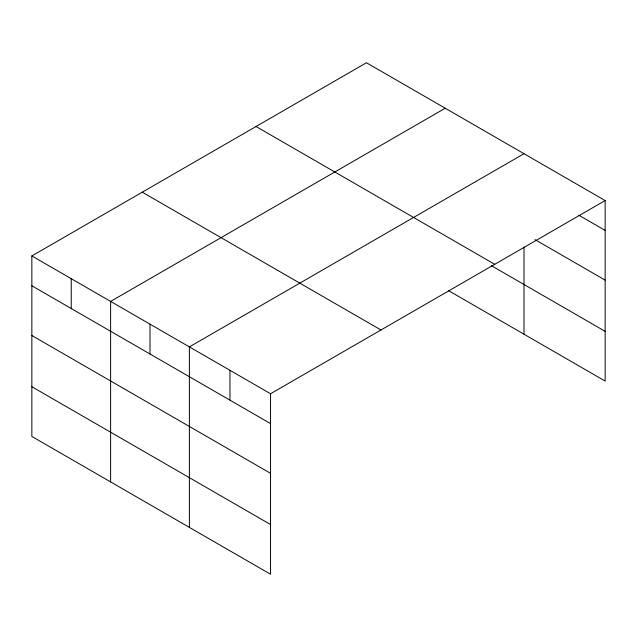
<?xml version="1.0" encoding="UTF-8"?>
<svg xmlns="http://www.w3.org/2000/svg" width="637" height="637" viewBox="0 0 637 637"><rect width="100%" height="100%" fill="white"/><g stroke="black" fill="none" stroke-linecap="round" stroke-linejoin="round"><path stroke-width="0.96" d="M605.15 200.559L366.458 62.752L31.85 255.939L31.85 436.441L270.542 574.248L270.542 393.746L605.15 200.559L605.15 381.061L448.647 290.711M445.223 108.226L110.615 301.412L110.615 481.914M523.996 153.708L189.388 346.886L189.388 527.396M578.945 215.282L605.15 230.411M534.984 239.616L605.15 280.129M256.034 126.5L494.726 264.307M491.461 265.709L605.15 331.351M142.274 192.183L380.966 329.99M31.85 255.939L270.542 393.746M31.85 285.79L270.542 423.597M31.85 335.508L270.542 473.315M31.85 386.723L270.542 524.53M523.996 247.06L523.996 334.21M229.965 370.312L229.965 400.171M150.006 324.153L150.006 354.005M71.233 278.672L71.233 308.531"/></g></svg>
